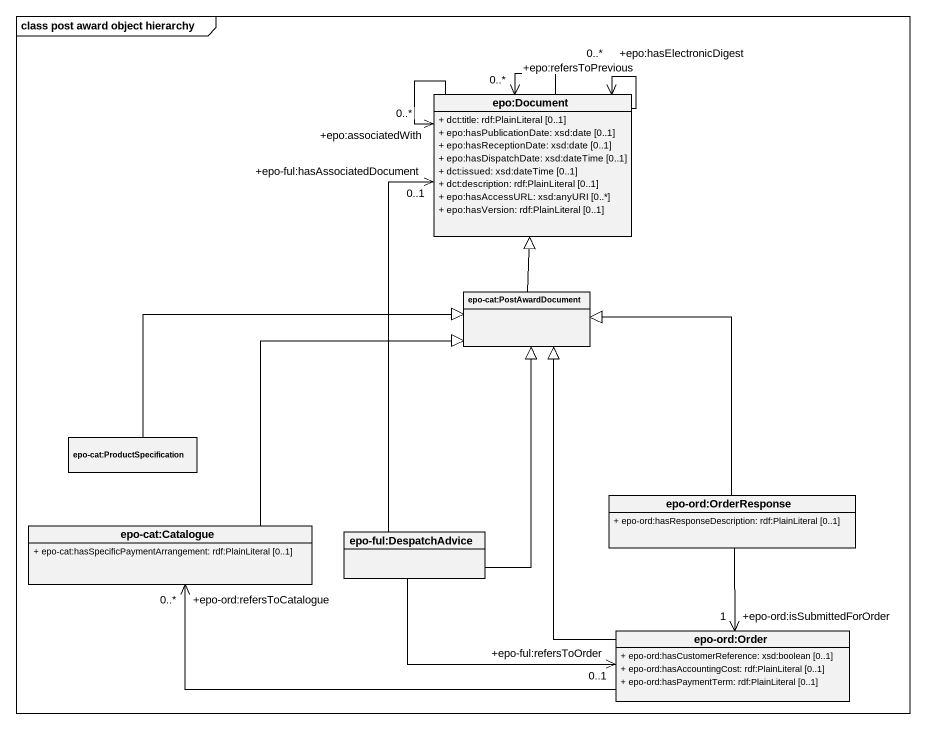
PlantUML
@startuml
mainframe class post award object hierarchy
hide circle
hide empty members
skinparam classAttributeIconSize 0
class "epo:Document" as epo_Document {
  + dct:title: rdf:PlainLiteral [0..1]
  + epo:hasPublicationDate: xsd:date [0..1]
  + epo:hasReceptionDate: xsd:date [0..1]
  + epo:hasDispatchDate: xsd:dateTime [0..1]
  + dct:issued: xsd:dateTime [0..1]
  + dct:description: rdf:PlainLiteral [0..1]
  + epo:hasAccessURL: xsd:anyURI [0..*]
  + epo:hasVersion: rdf:PlainLiteral [0..1]
}
class "epo-cat:PostAwardDocument" as epo_cat_PostAwardDocument
class "epo-cat:ProductSpecification" as epo_cat_ProductSpecification
class "epo-cat:Catalogue" as epo_cat_Catalogue {
  + epo-cat:hasSpecificPaymentArrangement: rdf:PlainLiteral [0..1]
}
class "epo-ord:OrderResponse" as epo_ord_OrderResponse {
  + epo-ord:hasResponseDescription: rdf:PlainLiteral [0..1]
}
class "epo-ful:DespatchAdvice" as epo_ful_DespatchAdvice
class "epo-ord:Order" as epo_ord_Order {
  + epo-ord:hasCustomerReference: xsd:boolean [0..1]
  + epo-ord:hasAccountingCost: rdf:PlainLiteral [0..1]
  + epo-ord:hasPaymentTerm: rdf:PlainLiteral [0..1]
}
epo_Document --> "+epo:refersToPrevious\n0..*" epo_Document
epo_Document --> "+epo:associatedWith\n0..*" epo_Document
epo_Document --> "+epo:hasElectronicDigest\n0..*" epo_Document
epo_cat_PostAwardDocument -up-|> epo_Document
epo_cat_ProductSpecification -right-|> epo_cat_PostAwardDocument
epo_cat_Catalogue -up-|> epo_cat_PostAwardDocument
epo_ord_OrderResponse -up-|> epo_cat_PostAwardDocument
epo_ord_OrderResponse --> "+epo-ord:isSubmittedForOrder\n1" epo_ord_Order
epo_ful_DespatchAdvice -up-> "+epo-ful:hasAssociatedDocument\n0..1" epo_Document
epo_ful_DespatchAdvice -up-|> epo_cat_PostAwardDocument
epo_ful_DespatchAdvice -right-> "+epo-ful:refersToOrder\n0..1" epo_ord_Order
epo_ord_Order -up-|> epo_cat_PostAwardDocument
epo_ord_Order -left-> "+epo-ord:refersToCatalogue\n0..*" epo_cat_Catalogue
@enduml
